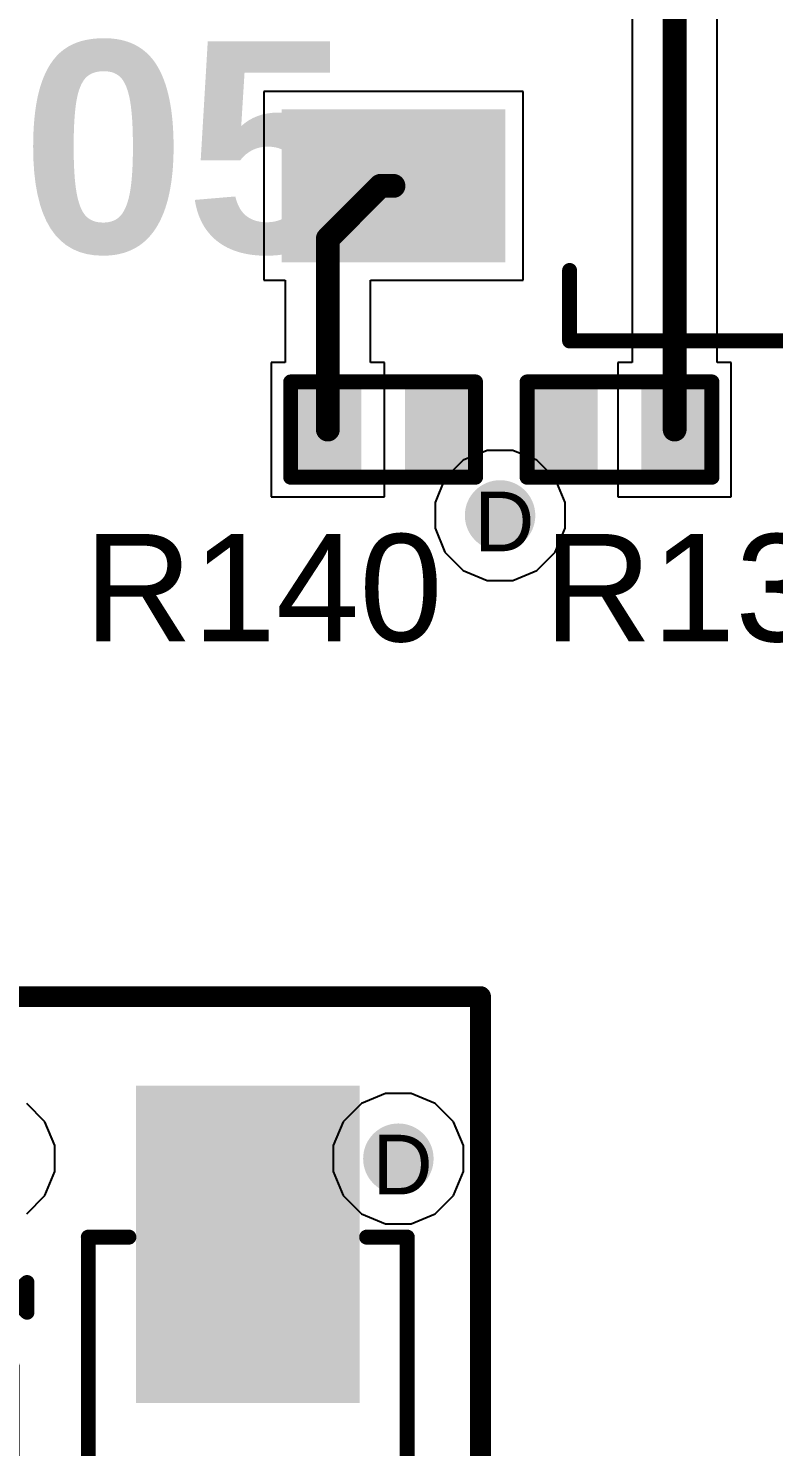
# Model space of a CAD drawing. Header units: inches. Extents: x -11 to 5428, y 0 to 5423.
# Drawn here: x 255.08 to 261.42, y 29.16 to 41.24 of the extents above; entities that cross this region are included whole.
import ezdxf

# ---------------------------------------------------------------- set-up
doc = ezdxf.new("R2010")
doc.units = ezdxf.units.IN
for name, color, linetype in [('Bottom Layer', 5, 'Continuous'), ('Drill Drawing', 1, 'Continuous'), ('GND', 16, 'Continuous'), ('PWR', 76, 'Continuous'), ('Top Layer', 1, 'Continuous'), ('Top Overlay', 2, 'Continuous'), ('Top Paste', 8, 'Continuous'), ('Top Solder', 216, 'Continuous'), ('Via Holes', 16, 'Continuous')]:
    doc.layers.add(name, color=color, linetype=linetype)
doc.styles.add('Arial', font='', dxfattribs={"height": 0.2})
doc.styles.add('Arial_Bold', font='', dxfattribs={"height": 0.2})
doc.styles.get('Arial').set_extended_font_data('Arial')
doc.styles.get('Arial_Bold').set_extended_font_data('Arial', bold=True)

# ---------------------------------------------------------------- blocks, each defined once
blk = doc.blocks.new('SMA_133')
at = {"layer": 'Top Layer'}
for points in [[(-3.25, 0.85), (-0.75, 0.85), (-0.75, -0.85), (-3.25, -0.85)], [(0.75, 0.85), (3.25, 0.85), (3.25, -0.85), (0.75, -0.85)]]:
    blk.add_hatch(color=1, dxfattribs=at).paths.add_polyline_path(points)
at = {"layer": 'Top Overlay'}
for points in [[(-4.445, -1.422), (-3.278, -1.422), (-3.278, 1.422), (-4.445, 1.422)], [(-3.3, 0.924), (-2.596, 0.924), (-2.596, 1.422), (-3.3, 1.422)], [(-3.3, -1.422), (-2.596, -1.422), (-2.596, -0.924), (-3.3, -0.924)]]:
    blk.add_hatch(color=2, dxfattribs=at).paths.add_polyline_path(points)
at = {"layer": 'Top Paste'}
for points in [[(-3.25, 0.85), (-0.75, 0.85), (-0.75, -0.85), (-3.25, -0.85)], [(0.75, 0.85), (3.25, 0.85), (3.25, -0.85), (0.75, -0.85)]]:
    blk.add_hatch(color=8, dxfattribs=at).paths.add_polyline_path(points)
at = {"layer": 'Top Solder'}
for points in [[(-3.352, 0.952), (-0.648, 0.952), (-0.648, -0.952), (-3.352, -0.952)], [(0.648, 0.952), (3.352, 0.952), (3.352, -0.952), (0.648, -0.952)]]:
    blk.add_hatch(color=216, dxfattribs=at).paths.add_polyline_path(points)
at = {"layer": 'Top Overlay'}
for points in [[(-2.658, 1.358, 0.127, 0.127, 0), (2.061, 1.358, 0.127, 0.127, 0)], [(2.061, 1.358, 0.127, 0.127, 0), (2.061, 1.012, 0.127, 0.127, 0)], [(2.061, -1.012, 0.127, 0.127, 0), (2.061, -1.358, 0.127, 0.127, 0)], [(-2.658, -1.358, 0.127, 0.127, 0), (2.061, -1.358, 0.127, 0.127, 0)]]:
    blk.add_lwpolyline(points, format="xyseb", dxfattribs=at)
for points in [[(-2.69, 1.358, 0.0635, 0.0635, 1), (-2.626, 1.358, 0.0635, 0.0635, 1)], [(2.029, 1.358, 0.0635, 0.0635, 1), (2.093, 1.358, 0.0635, 0.0635, 1)], [(2.029, 1.358, 0.0635, 0.0635, 1), (2.093, 1.358, 0.0635, 0.0635, 1)], [(2.029, 1.012, 0.0635, 0.0635, 1), (2.093, 1.012, 0.0635, 0.0635, 1)], [(2.029, -1.012, 0.0635, 0.0635, 1), (2.093, -1.012, 0.0635, 0.0635, 1)], [(-2.69, -1.358, 0.0635, 0.0635, 1), (-2.626, -1.358, 0.0635, 0.0635, 1)], [(2.029, -1.358, 0.0635, 0.0635, 1), (2.093, -1.358, 0.0635, 0.0635, 1)], [(2.029, -1.358, 0.0635, 0.0635, 1), (2.093, -1.358, 0.0635, 0.0635, 1)]]:
    blk.add_lwpolyline(points, format="xyseb", close=True, dxfattribs=at)
blk = doc.blocks.new('SOT_23_141')
at = {"layer": 'Top Layer'}
for points in [[(-0.41, 1.46), (0.41, 1.46), (0.41, 0.54), (-0.41, 0.54)], [(-1.36, -0.54), (-0.54, -0.54), (-0.54, -1.46), (-1.36, -1.46)], [(0.54, -0.54), (1.36, -0.54), (1.36, -1.46), (0.54, -1.46)]]:
    blk.add_hatch(color=1, dxfattribs=at).paths.add_polyline_path(points)
at = {"layer": 'Top Paste'}
for points in [[(-0.41, 1.46), (0.41, 1.46), (0.41, 0.54), (-0.41, 0.54)], [(-1.36, -0.54), (-0.54, -0.54), (-0.54, -1.46), (-1.36, -1.46)], [(0.54, -0.54), (1.36, -0.54), (1.36, -1.46), (0.54, -1.46)]]:
    blk.add_hatch(color=8, dxfattribs=at).paths.add_polyline_path(points)
at = {"layer": 'Top Solder'}
for points in [[(-0.512, 1.562), (0.512, 1.562), (0.512, 0.438), (-0.512, 0.438)], [(-1.462, -0.438), (-0.438, -0.438), (-0.438, -1.562), (-1.462, -1.562)], [(0.438, -0.438), (1.462, -0.438), (1.462, -1.562), (0.438, -1.562)]]:
    blk.add_hatch(color=216, dxfattribs=at).paths.add_polyline_path(points)
at = {"layer": 'Top Overlay'}
for points in [[(-1.549, 0.813, 0.127, 0.127, 0), (-1.549, -0.584, 0.127, 0.127, 0)], [(-0.559, 0.813, 0.127, 0.127, 0), (-1.549, 0.813, 0.127, 0.127, 0)], [(1.549, 0.813, 0.127, 0.127, 0), (0.559, 0.813, 0.127, 0.127, 0)], [(1.549, 0.813, 0.127, 0.127, 0), (1.549, -0.584, 0.127, 0.127, 0)], [(0.33, -0.787, 0.127, 0.127, 0), (-0.33, -0.787, 0.127, 0.127, 0)], [(-1.549, -1.168, 0.127, 0.127, 0), (-1.676, -1.041, 0.127, 0.127, 0)], [(-1.676, -1.041, 0.127, 0.127, 0), (-1.676, -1.295, 0.127, 0.127, 0)], [(-1.549, -1.168, 0.127, 0.127, 0), (-1.676, -1.295, 0.127, 0.127, 0)]]:
    blk.add_lwpolyline(points, format="xyseb", dxfattribs=at)
for points in [[(-1.581, 0.813, 0.0635, 0.0635, 1), (-1.518, 0.813, 0.0635, 0.0635, 1)], [(-1.581, 0.813, 0.0635, 0.0635, 1), (-1.518, 0.813, 0.0635, 0.0635, 1)], [(-0.591, 0.813, 0.0635, 0.0635, 1), (-0.527, 0.813, 0.0635, 0.0635, 1)], [(0.527, 0.813, 0.0635, 0.0635, 1), (0.591, 0.813, 0.0635, 0.0635, 1)], [(1.518, 0.813, 0.0635, 0.0635, 1), (1.581, 0.813, 0.0635, 0.0635, 1)], [(1.518, 0.813, 0.0635, 0.0635, 1), (1.581, 0.813, 0.0635, 0.0635, 1)], [(-1.581, -0.584, 0.0635, 0.0635, 1), (-1.518, -0.584, 0.0635, 0.0635, 1)], [(1.518, -0.584, 0.0635, 0.0635, 1), (1.581, -0.584, 0.0635, 0.0635, 1)], [(-0.362, -0.787, 0.0635, 0.0635, 1), (-0.298, -0.787, 0.0635, 0.0635, 1)], [(0.298, -0.787, 0.0635, 0.0635, 1), (0.362, -0.787, 0.0635, 0.0635, 1)], [(-1.708, -1.041, 0.0635, 0.0635, 1), (-1.645, -1.041, 0.0635, 0.0635, 1)], [(-1.708, -1.041, 0.0635, 0.0635, 1), (-1.645, -1.041, 0.0635, 0.0635, 1)], [(-1.581, -1.168, 0.0635, 0.0635, 1), (-1.518, -1.168, 0.0635, 0.0635, 1)], [(-1.581, -1.168, 0.0635, 0.0635, 1), (-1.518, -1.168, 0.0635, 0.0635, 1)], [(-1.708, -1.295, 0.0635, 0.0635, 1), (-1.645, -1.295, 0.0635, 0.0635, 1)], [(-1.708, -1.295, 0.0635, 0.0635, 1), (-1.645, -1.295, 0.0635, 0.0635, 1)]]:
    blk.add_lwpolyline(points, format="xyseb", close=True, dxfattribs=at)
blk = doc.blocks.new('DSIC05LS_P__646')
at = {"layer": 'Top Layer'}
blk.add_hatch(color=1, dxfattribs=at).paths.add_polyline_path([(-3.8, -4.53), (-3.8, -5.63), (-5.5, -5.63), (-5.5, -4.53)])
at = {"layer": 'Top Paste'}
blk.add_hatch(color=8, dxfattribs=at).paths.add_polyline_path([(-3.8, -4.53), (-3.8, -5.63), (-5.5, -5.63), (-5.5, -4.53)])
at = {"layer": 'Top Solder'}
blk.add_hatch(color=216, dxfattribs=at).paths.add_polyline_path([(-3.698, -4.428), (-3.698, -5.732), (-5.602, -5.732), (-5.602, -4.428)])
at = {"layer": 'Top Overlay'}
for points in [[(-3.15, -6.4, 0.127, 0.127, 0), (-3.15, -5.8, 0.127, 0.127, 0)], [(-3.15, -6.4, 0.127, 0.127, 0), (3.05, -6.4, 0.127, 0.127, 0)]]:
    blk.add_lwpolyline(points, format="xyseb", dxfattribs=at)
for points in [[(-3.182, -5.8, 0.0635, 0.0635, 1), (-3.118, -5.8, 0.0635, 0.0635, 1)], [(-3.182, -6.4, 0.0635, 0.0635, 1), (-3.118, -6.4, 0.0635, 0.0635, 1)], [(-3.182, -6.4, 0.0635, 0.0635, 1), (-3.118, -6.4, 0.0635, 0.0635, 1)]]:
    blk.add_lwpolyline(points, format="xyseb", close=True, dxfattribs=at)
blk = doc.blocks.new('R___0402_673')
at = {"layer": 'Top Layer'}
for points in [[(-0.698, -0.317), (-0.698, 0.318), (-0.241, 0.318), (-0.241, -0.317)], [(0.241, -0.317), (0.241, 0.318), (0.699, 0.318), (0.699, -0.317)]]:
    blk.add_hatch(color=1, dxfattribs=at).paths.add_polyline_path(points)
at = {"layer": 'Top Paste'}
for points in [[(-0.698, -0.317), (-0.698, 0.318), (-0.241, 0.318), (-0.241, -0.317)], [(0.241, -0.317), (0.241, 0.318), (0.699, 0.318), (0.699, -0.317)]]:
    blk.add_hatch(color=8, dxfattribs=at).paths.add_polyline_path(points)
at = {"layer": 'Top Solder'}
for points in [[(-0.753, -0.372), (-0.753, 0.373), (-0.186, 0.373), (-0.186, -0.372)], [(0.186, -0.372), (0.186, 0.373), (0.754, 0.373), (0.754, -0.372)]]:
    blk.add_hatch(color=216, dxfattribs=at).paths.add_polyline_path(points)
at = {"layer": 'Top Overlay'}
for points in [[(0.787, 0.406, 0.127, 0.127, 0), (-0.787, 0.406, 0.127, 0.127, 0)], [(-0.787, 0.406, 0.127, 0.127, 0), (-0.787, -0.406, 0.127, 0.127, 0)], [(0.787, 0.406, 0.127, 0.127, 0), (0.787, -0.406, 0.127, 0.127, 0)], [(0.787, -0.406, 0.127, 0.127, 0), (-0.787, -0.406, 0.127, 0.127, 0)], [(0.813, -0.432, 0.00323, 0.00323, 0), (-0.813, -0.432, 0.00323, 0.00323, 0)]]:
    blk.add_lwpolyline(points, format="xyseb", dxfattribs=at)
for points in [[(-0.819, 0.406, 0.0635, 0.0635, 1), (-0.756, 0.406, 0.0635, 0.0635, 1)], [(-0.819, 0.406, 0.0635, 0.0635, 1), (-0.756, 0.406, 0.0635, 0.0635, 1)], [(0.756, 0.406, 0.0635, 0.0635, 1), (0.819, 0.406, 0.0635, 0.0635, 1)], [(0.756, 0.406, 0.0635, 0.0635, 1), (0.819, 0.406, 0.0635, 0.0635, 1)], [(-0.819, -0.406, 0.0635, 0.0635, 1), (-0.756, -0.406, 0.0635, 0.0635, 1)], [(-0.819, -0.406, 0.0635, 0.0635, 1), (-0.756, -0.406, 0.0635, 0.0635, 1)], [(0.756, -0.406, 0.0635, 0.0635, 1), (0.819, -0.406, 0.0635, 0.0635, 1)], [(0.756, -0.406, 0.0635, 0.0635, 1), (0.819, -0.406, 0.0635, 0.0635, 1)], [(-0.814, -0.432, 0.00161, 0.00161, 1), (-0.812, -0.432, 0.00161, 0.00161, 1)], [(0.812, -0.432, 0.00161, 0.00161, 1), (0.814, -0.432, 0.00161, 0.00161, 1)]]:
    blk.add_lwpolyline(points, format="xyseb", close=True, dxfattribs=at)
blk = doc.blocks.new('R___0402_674')
at = {"layer": 'Top Layer'}
for points in [[(-0.698, -0.317), (-0.698, 0.318), (-0.241, 0.318), (-0.241, -0.317)], [(0.241, -0.317), (0.241, 0.318), (0.699, 0.318), (0.699, -0.317)]]:
    blk.add_hatch(color=1, dxfattribs=at).paths.add_polyline_path(points)
at = {"layer": 'Top Paste'}
for points in [[(-0.698, -0.317), (-0.698, 0.318), (-0.241, 0.318), (-0.241, -0.317)], [(0.241, -0.317), (0.241, 0.318), (0.699, 0.318), (0.699, -0.317)]]:
    blk.add_hatch(color=8, dxfattribs=at).paths.add_polyline_path(points)
at = {"layer": 'Top Solder'}
for points in [[(-0.753, -0.372), (-0.753, 0.373), (-0.186, 0.373), (-0.186, -0.372)], [(0.186, -0.372), (0.186, 0.373), (0.754, 0.373), (0.754, -0.372)]]:
    blk.add_hatch(color=216, dxfattribs=at).paths.add_polyline_path(points)
at = {"layer": 'Top Overlay'}
for points in [[(-0.787, 0.406, 0.127, 0.127, 0), (0.787, 0.406, 0.127, 0.127, 0)], [(-0.787, -0.406, 0.127, 0.127, 0), (-0.787, 0.406, 0.127, 0.127, 0)], [(0.787, -0.406, 0.127, 0.127, 0), (0.787, 0.406, 0.127, 0.127, 0)], [(-0.787, -0.406, 0.127, 0.127, 0), (0.787, -0.406, 0.127, 0.127, 0)], [(-0.813, -0.432, 0.00323, 0.00323, 0), (0.813, -0.432, 0.00323, 0.00323, 0)]]:
    blk.add_lwpolyline(points, format="xyseb", dxfattribs=at)
for points in [[(-0.819, 0.406, 0.0635, 0.0635, 1), (-0.756, 0.406, 0.0635, 0.0635, 1)], [(-0.819, 0.406, 0.0635, 0.0635, 1), (-0.756, 0.406, 0.0635, 0.0635, 1)], [(0.756, 0.406, 0.0635, 0.0635, 1), (0.819, 0.406, 0.0635, 0.0635, 1)], [(0.756, 0.406, 0.0635, 0.0635, 1), (0.819, 0.406, 0.0635, 0.0635, 1)], [(-0.819, -0.406, 0.0635, 0.0635, 1), (-0.756, -0.406, 0.0635, 0.0635, 1)], [(-0.819, -0.406, 0.0635, 0.0635, 1), (-0.756, -0.406, 0.0635, 0.0635, 1)], [(0.756, -0.406, 0.0635, 0.0635, 1), (0.819, -0.406, 0.0635, 0.0635, 1)], [(0.756, -0.406, 0.0635, 0.0635, 1), (0.819, -0.406, 0.0635, 0.0635, 1)], [(-0.814, -0.432, 0.00161, 0.00161, 1), (-0.812, -0.432, 0.00161, 0.00161, 1)], [(0.812, -0.432, 0.00161, 0.00161, 1), (0.814, -0.432, 0.00161, 0.00161, 1)]]:
    blk.add_lwpolyline(points, format="xyseb", close=True, dxfattribs=at)

msp = doc.modelspace()

# ---------------------------------------------------------------- hatches: boundary and pattern name
at = {"layer": 'Bottom Layer'}
h = msp.add_hatch(color=5, dxfattribs=at)
edge = h.paths.add_edge_path()
edge.add_arc((259.092, 37.09), 0.3, 0, 360)
h = msp.add_hatch(color=5, dxfattribs=at)
edge = h.paths.add_edge_path()
edge.add_arc((258.226, 31.612), 0.3, 0, 360)
at = {"layer": 'GND'}
h = msp.add_hatch(color=16, dxfattribs=at)
edge = h.paths.add_edge_path()
edge.add_arc((259.092, 37.09), 0.3, 0, 360)
h = msp.add_hatch(color=16, dxfattribs=at)
edge = h.paths.add_edge_path()
edge.add_arc((258.226, 31.612), 0.3, 0, 360)
at = {"layer": 'PWR'}
h = msp.add_hatch(color=76, dxfattribs=at)
edge = h.paths.add_edge_path()
edge.add_arc((259.092, 37.09), 0.3, 0, 360)
h = msp.add_hatch(color=76, dxfattribs=at)
edge = h.paths.add_edge_path()
edge.add_arc((258.226, 31.612), 0.3, 0, 360)
at = {"layer": 'Top Layer'}
h = msp.add_hatch(color=1, dxfattribs=at)
edge = h.paths.add_edge_path()
edge.add_arc((259.092, 37.09), 0.3, 0, 360)
h = msp.add_hatch(color=1, dxfattribs=at)
edge = h.paths.add_edge_path()
edge.add_arc((258.226, 31.612), 0.3, 0, 360)
at = {"layer": 'Via Holes'}
h = msp.add_hatch(color=7, dxfattribs=at)
edge = h.paths.add_edge_path()
edge.add_arc((259.092, 37.09), 0.15, 0, 360)
h = msp.add_hatch(color=7, dxfattribs=at)
edge = h.paths.add_edge_path()
edge.add_arc((258.226, 31.612), 0.15, 0, 360)

# ---------------------------------------------------------------- linework, layer by layer
at = {"layer": 'PWR'}
for p, q in [((258.982, 37.644), (258.778, 37.56)), ((259.202, 37.644), (258.982, 37.644)), ((259.406, 37.56), (259.202, 37.644)), ((258.778, 37.56), (258.623, 37.404)), ((259.562, 37.404), (259.406, 37.56)), ((258.623, 37.404), (258.538, 37.2)), ((259.646, 37.2), (259.562, 37.404)), ((258.538, 37.2), (258.538, 36.98)), ((259.646, 36.98), (259.646, 37.2)), ((258.538, 36.98), (258.623, 36.776)), ((259.562, 36.776), (259.646, 36.98)), ((258.623, 36.776), (258.778, 36.62)), ((259.406, 36.62), (259.562, 36.776)), ((258.778, 36.62), (258.982, 36.536)), ((259.202, 36.536), (259.406, 36.62)), ((258.982, 36.536), (259.202, 36.536)), ((258.116, 32.166), (257.912, 32.082)), ((258.336, 32.166), (258.116, 32.166)), ((258.54, 32.082), (258.336, 32.166)), ((255.217, 31.926), (255.062, 32.082)), ((257.912, 32.082), (257.756, 31.926)), ((258.695, 31.926), (258.54, 32.082)), ((255.302, 31.723), (255.217, 31.926)), ((257.756, 31.926), (257.672, 31.723)), ((258.78, 31.723), (258.695, 31.926)), ((255.302, 31.502), (255.302, 31.723)), ((257.672, 31.723), (257.672, 31.502)), ((258.78, 31.502), (258.78, 31.723)), ((255.217, 31.299), (255.302, 31.502)), ((257.672, 31.502), (257.756, 31.299)), ((258.695, 31.299), (258.78, 31.502)), ((255.062, 31.143), (255.217, 31.299)), ((257.756, 31.299), (257.912, 31.143)), ((258.54, 31.143), (258.695, 31.299)), ((257.912, 31.143), (258.116, 31.058)), ((258.116, 31.058), (258.336, 31.058)), ((258.336, 31.058), (258.54, 31.143))]:
    msp.add_line(p, q, dxfattribs=at)
at = {"layer": 'Top Layer'}
for p, q in [((260.941, 38.392), (260.941, 41.986)), ((260.216, 41.836), (260.216, 38.392)), ((259.288, 40.7), (257.08, 40.7)), ((257.08, 40.7), (257.08, 39.092)), ((259.288, 39.092), (259.288, 40.7)), ((257.08, 39.092), (257.263, 39.092)), ((257.263, 39.092), (257.263, 38.392)), ((257.988, 38.392), (257.988, 39.092)), ((257.988, 39.092), (259.288, 39.092)), ((257.263, 38.392), (257.143, 38.392)), ((257.143, 38.392), (257.143, 37.249)), ((258.108, 38.392), (257.988, 38.392)), ((258.108, 37.249), (258.108, 38.392)), ((260.216, 38.392), (260.096, 38.392)), ((260.096, 38.392), (260.096, 37.249)), ((261.061, 38.392), (260.941, 38.392)), ((261.061, 37.249), (261.061, 38.392)), ((257.143, 37.249), (258.108, 37.249)), ((260.096, 37.249), (261.061, 37.249))]:
    msp.add_line(p, q, dxfattribs=at)
for points in [[(260.579, 37.821, 0.203, 0.203, 0), (260.579, 41.986, 0.203, 0.203, 0)], [(257.626, 39.447, 0.203, 0.203, 0), (258.074, 39.896, 0.203, 0.203, 0)], [(258.074, 39.896, 0.203, 0.203, 0), (258.184, 39.896, 0.203, 0.203, 0)], [(257.626, 37.821, 0.203, 0.203, 0), (257.626, 39.447, 0.203, 0.203, 0)]]:
    msp.add_lwpolyline(points, format="xyseb", dxfattribs=at)
for points in [[(258.023, 39.896, 0.102, 0.102, 1), (258.125, 39.896, 0.102, 0.102, 1)], [(258.023, 39.896, 0.102, 0.102, 1), (258.125, 39.896, 0.102, 0.102, 1)], [(258.134, 39.896, 0.102, 0.102, 1), (258.235, 39.896, 0.102, 0.102, 1)], [(257.575, 39.447, 0.102, 0.102, 1), (257.676, 39.447, 0.102, 0.102, 1)], [(257.575, 39.447, 0.102, 0.102, 1), (257.676, 39.447, 0.102, 0.102, 1)], [(257.575, 37.821, 0.102, 0.102, 1), (257.676, 37.821, 0.102, 0.102, 1)], [(260.528, 37.821, 0.102, 0.102, 1), (260.629, 37.821, 0.102, 0.102, 1)]]:
    msp.add_lwpolyline(points, format="xyseb", close=True, dxfattribs=at)
at = {"layer": 'Top Overlay'}
for points in [[(228.092, 32.992, 0.178, 0.178, 0), (258.925, 32.992, 0.178, 0.178, 0)], [(258.925, 22.86, 0.178, 0.178, 0), (258.925, 32.992, 0.178, 0.178, 0)]]:
    msp.add_lwpolyline(points, format="xyseb", dxfattribs=at)
msp.add_lwpolyline([(258.881, 32.992, 0.0889, 0.0889, 1), (258.97, 32.992, 0.0889, 0.0889, 1)], format="xyseb", close=True, dxfattribs=at)
msp.add_lwpolyline([(258.881, 32.992, 0.0889, 0.0889, 1), (258.97, 32.992, 0.0889, 0.0889, 1)], format="xyseb", close=True, dxfattribs=at)

# ---------------------------------------------------------------- block references
for name, p in [('DSIC05LS_P__646', (262.834, 44.976)), ('R___0402_674', (260.109, 37.821))]:
    msp.add_blockref(name, p)
for name, p, rotation in [('R___0402_673', (258.096, 37.821), 180), ('SMA_133', (256.944, 28.883), 90), ('SOT_23_141', (253.388, 29.263), 180)]:
    msp.add_blockref(name, p, dxfattribs=dict(rotation=rotation))

# ---------------------------------------------------------------- texts
at = {"layer": 'Drill Drawing', "style": 'Arial'}
for p in [(258.872, 36.785), (258.006, 31.308)]:
    msp.add_text('D', height=0.508, dxfattribs=at).set_placement(p)
at = {"layer": 'Top Overlay'}
for s, height, style, p in [('05', 1.8, 'Arial_Bold', (255.017, 39.327)), ('R140', 0.9144, 'Arial', (255.55, 36.017)), ('R139', 0.9144, 'Arial', (259.462, 36.017))]:
    msp.add_text(s, height=height, dxfattribs=dict(at, style=style)).set_placement(p)

doc.saveas('drawing.dxf')
